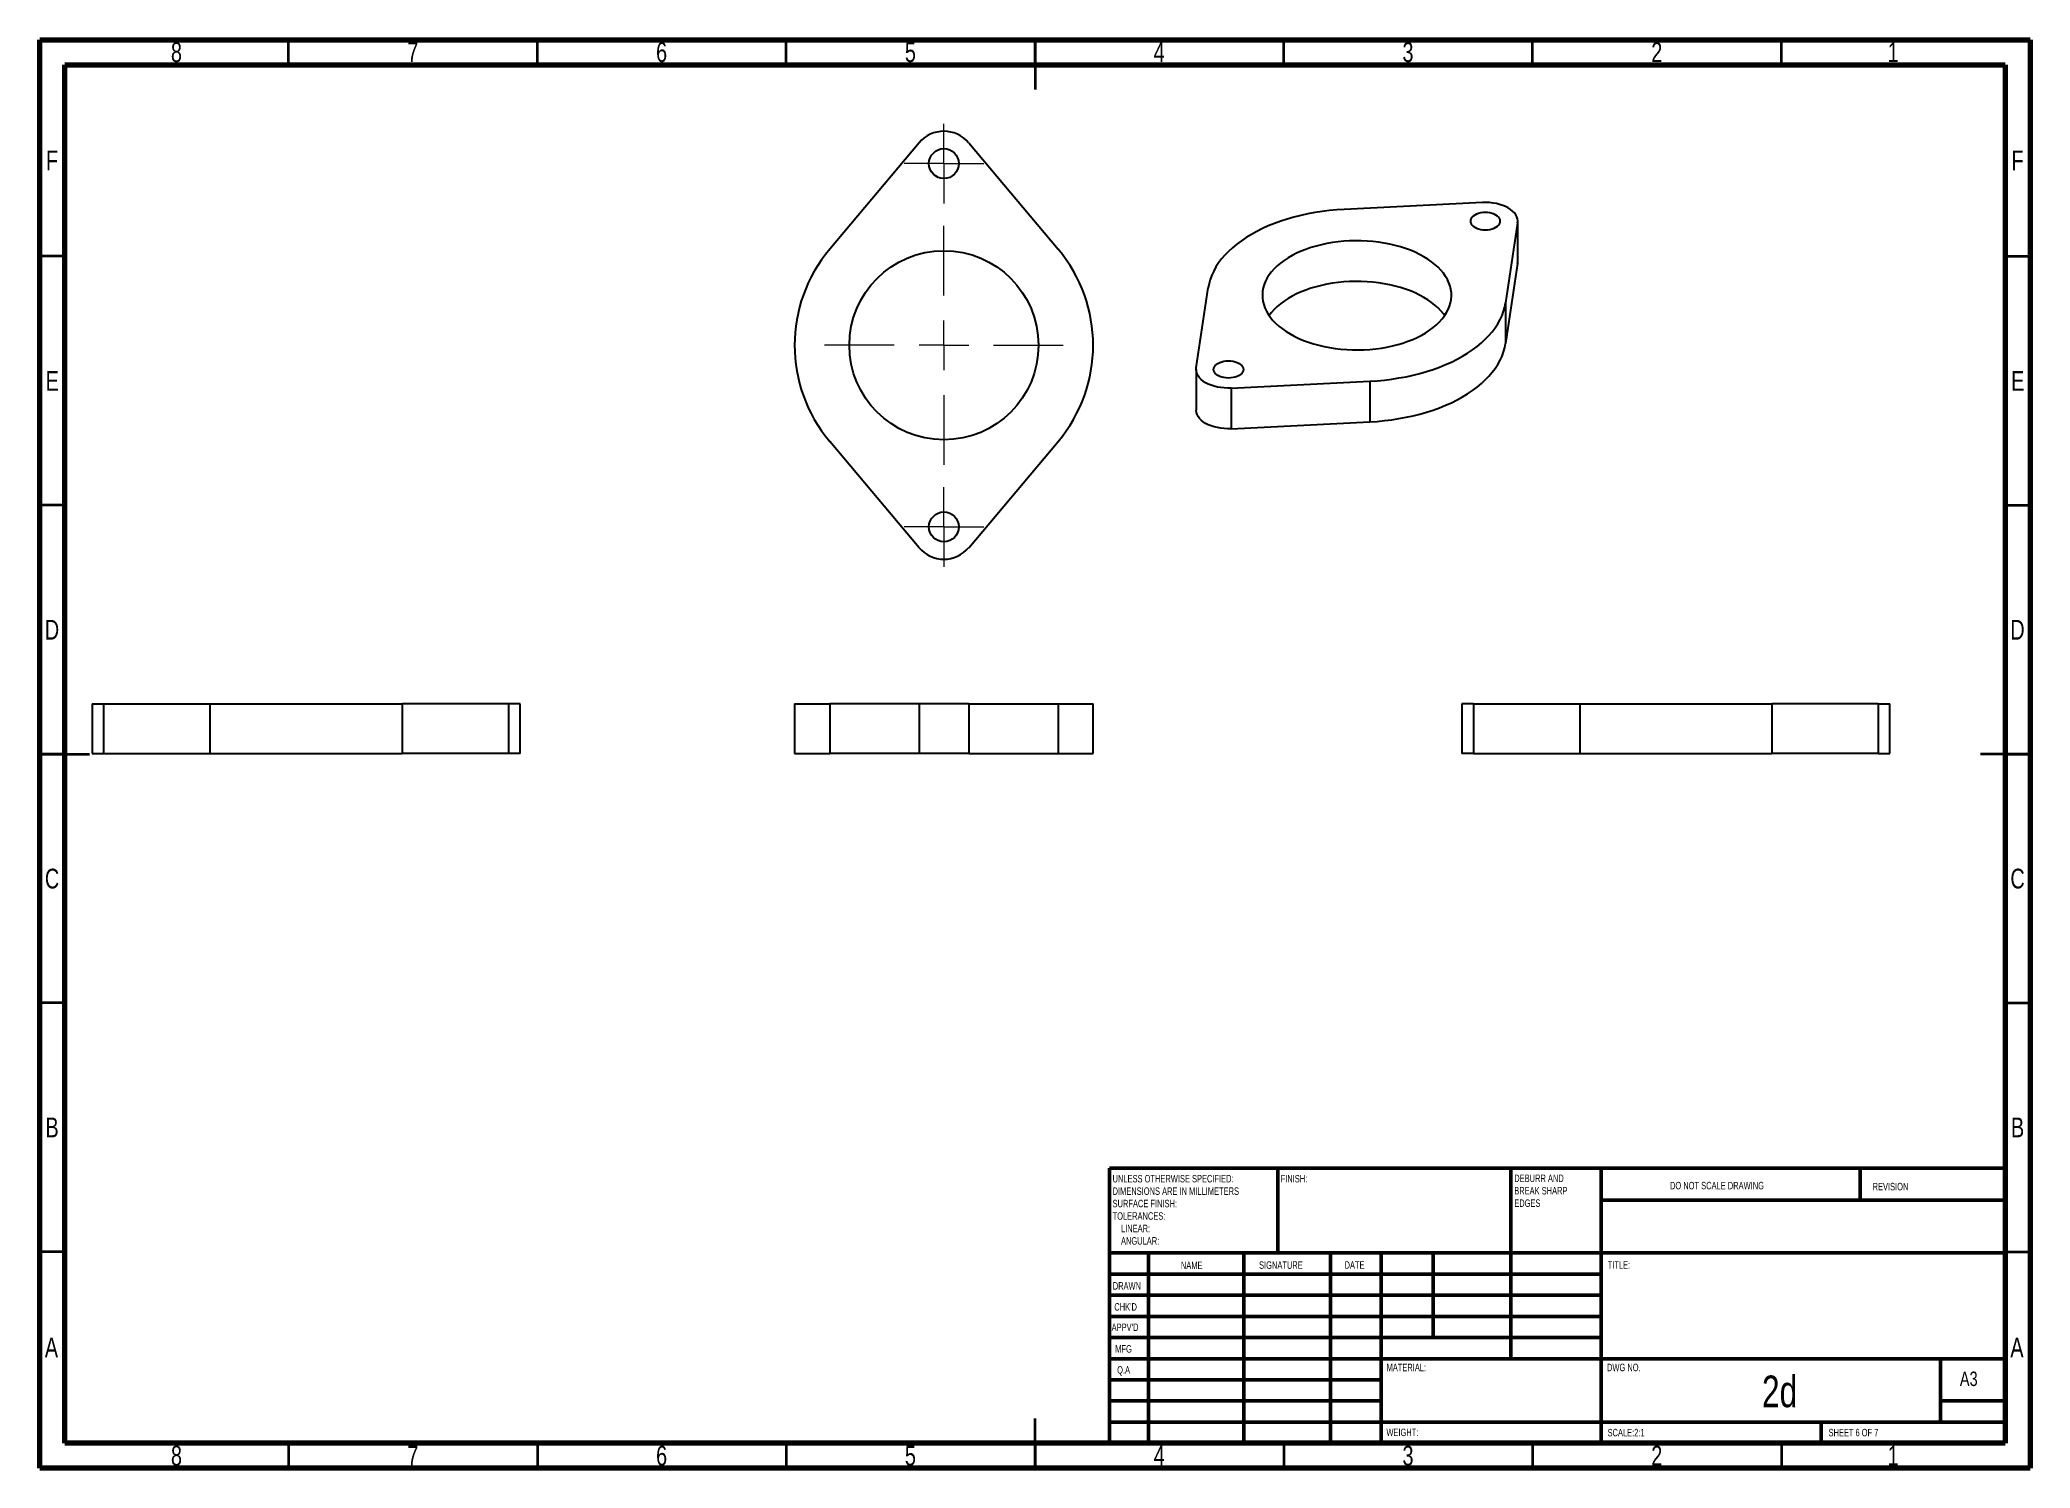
# Paper-space layout 'Sheet6' of a CAD drawing. Header units: millimetres. Extents: x 15 to 415, y 5 to 292.
import ezdxf

# ---------------------------------------------------------------- set-up
doc = ezdxf.new("R2010")
doc.units = ezdxf.units.MM
doc.styles.add('SLDTEXTSTYLE0', font='TXT', dxfattribs={"width": 0.75})
doc.styles.add('SLDTEXTSTYLE1', font='TXT', dxfattribs={"width": 0.686449})
doc.styles.add('SLDTEXTSTYLE2', font='TXT', dxfattribs={"width": 0.6875})

# ---------------------------------------------------------------- blocks, each defined once
blk = doc.blocks.new('SW_NOTE_0_10')
at = {"color": 0, "linetype": 'Continuous', "lineweight": 0, "char_height": 1.5, "attachment_point": 1, "style": 'SLDTEXTSTYLE0'}
for s, insert in [('UNLESS OTHERWISE SPECIFIED:', (0, 1.93)), ('SURFACE FINISH:', (0, -3.07)), ('DIMENSIONS ARE IN MILLIMETERS', (0, -0.57)), ('TOLERANCES:', (0, -5.57)), ('ANGULAR:', (1.69, -10.57)), ('LINEAR:', (1.69, -8.07))]:
    blk.add_mtext(s, dxfattribs=dict(at, insert=insert))
blk = doc.blocks.new('SW_NOTE_0_11')
at = {"color": 0, "linetype": 'Continuous', "lineweight": 0, "char_height": 1.5, "attachment_point": 1, "style": 'SLDTEXTSTYLE0'}
for s, insert in [('DEBURR AND', (0, 1.93)), ('BREAK SHARP', (0, -0.57)), ('EDGES', (0, -3.07))]:
    blk.add_mtext(s, dxfattribs=dict(at, insert=insert))
blk = doc.blocks.new('SW_CENTERMARKSYMBOL_59')
at = {"color": 0, "linetype": 'Continuous', "lineweight": 18}
for p, q in [((0, 10), (0, 24)), ((0, 0), (0, 5)), ((-10, 0), (-24, 0)), ((0, 0), (-5, 0)), ((0, 0), (0, -5)), ((0, 0), (5, 0)), ((10, 0), (24, 0)), ((0, -10), (0, -24))]:
    blk.add_line(p, q, dxfattribs=at)
blk = doc.blocks.new('SW_CENTERMARKSYMBOL_60')
at = {"color": 0, "linetype": 'Continuous', "lineweight": 18}
for p, q in [((0, 5), (0, 8)), ((0, 0), (0, 5)), ((-5, 0), (-8, 0)), ((0, 0), (-5, 0)), ((0, 0), (0, -5)), ((0, 0), (5, 0)), ((5, 0), (8, 0)), ((0, -5), (0, -8))]:
    blk.add_line(p, q, dxfattribs=at)
blk = doc.blocks.new('SW_CENTERMARKSYMBOL_61')
at = {"color": 0, "linetype": 'Continuous', "lineweight": 18}
for p, q in [((0, 5), (0, 8)), ((0, 0), (0, 5)), ((-5, 0), (-8, 0)), ((0, 0), (-5, 0)), ((0, 0), (0, -5)), ((0, 0), (5, 0)), ((5, 0), (8, 0)), ((0, -5), (0, -8))]:
    blk.add_line(p, q, dxfattribs=at)

psp = doc.layouts.new('Sheet6')

# ---------------------------------------------------------------- linework, layer by layer
at = {"color": 7, "linetype": 'Continuous', "lineweight": 70}
for p, q in [((15, 5), (15, 292)), ((15, 292), (415, 292)), ((415, 292), (415, 5)), ((20, 10), (20, 287)), ((20, 287), (410, 287)), ((410, 287), (410, 10)), ((410, 10), (20, 10)), ((415, 5), (15, 5))]:
    psp.add_line(p, q, dxfattribs=at)
at = {"color": 7, "linetype": 'Continuous', "lineweight": 35}
for p, q in [((65, 287), (65, 292)), ((115, 287), (115, 292)), ((165, 287), (165, 292)), ((215, 292), (215, 282)), ((215, 287), (215, 292)), ((265, 287), (265, 292)), ((315, 287), (315, 292)), ((365, 287), (365, 292)), ((20, 248.5), (15, 248.5)), ((410, 248.5), (415, 248.5)), ((20, 198.5), (15, 198.5)), ((410, 198.5), (415, 198.5)), ((15, 148.5), (25, 148.5)), ((20, 148.5), (15, 148.5)), ((415, 148.5), (405, 148.5)), ((410, 148.5), (415, 148.5)), ((20, 98.5), (15, 98.5)), ((410, 98.5), (415, 98.5)), ((20, 48.5), (15, 48.5)), ((410, 48.5), (415, 48.5)), ((215, 5), (215, 15)), ((65, 10), (65, 5)), ((115, 10), (115, 5)), ((165, 10), (165, 5)), ((215, 10), (215, 5)), ((265, 10), (265, 5)), ((315, 10), (315, 5)), ((365, 10), (365, 5))]:
    psp.add_line(p, q, dxfattribs=at)
at = {"color": 7, "linetype": 'Continuous', "lineweight": 25}
for p, q in [((191.72, 271.31), (173.74, 249.94)), ((201.67, 271.31), (219.65, 249.94)), ((304.95, 259.3), (277.12, 257.92)), ((311.98, 255.24), (309.58, 239.18)), ((311.98, 255.24), (311.98, 247.08)), ((312, 247.4), (312, 255.56)), ((311.98, 247.08), (309.58, 231.01)), ((311.98, 247.08), (312, 247.4)), ((247.41, 226.09), (249.8, 242.15)), ((309.58, 239.18), (309.58, 231.01)), ((247.38, 225.76), (247.38, 217.6)), ((254.44, 222.02), (282.27, 223.41)), ((254.44, 222.02), (254.44, 213.86)), ((282.27, 223.41), (282.27, 215.24)), ((254.44, 213.86), (282.27, 215.24)), ((191.72, 189.94), (173.74, 211.31)), ((201.67, 189.94), (219.65, 211.31)), ((25.51, 158.58), (25.51, 148.58)), ((25.51, 158.58), (27.83, 158.58)), ((27.83, 158.58), (27.83, 148.58)), ((27.83, 158.58), (49.2, 158.58)), ((49.2, 158.58), (49.2, 148.58)), ((49.2, 158.58), (87.83, 158.58)), ((87.83, 158.58), (87.83, 148.58)), ((109.2, 158.58), (87.83, 158.58)), ((109.2, 158.58), (109.2, 148.58)), ((111.51, 158.58), (109.2, 158.58)), ((111.51, 148.58), (111.51, 158.58)), ((166.69, 158.58), (166.69, 148.58)), ((166.69, 158.58), (173.74, 158.58)), ((173.74, 158.58), (173.74, 148.58)), ((191.72, 158.58), (173.74, 158.58)), ((191.72, 158.58), (191.72, 148.58)), ((201.67, 158.58), (191.72, 158.58)), ((201.67, 158.58), (201.67, 148.58)), ((201.67, 158.58), (219.65, 158.58)), ((219.65, 158.58), (219.65, 148.58)), ((219.65, 158.58), (226.69, 158.58)), ((226.69, 148.58), (226.69, 158.58)), ((300.78, 158.58), (300.78, 148.58)), ((303.1, 158.58), (300.78, 158.58)), ((303.1, 158.58), (303.1, 148.58)), ((303.1, 158.58), (324.47, 158.58)), ((324.47, 158.58), (324.47, 148.58)), ((324.47, 158.58), (363.1, 158.58)), ((363.1, 158.58), (363.1, 148.58)), ((384.47, 158.58), (363.1, 158.58)), ((384.47, 158.58), (384.47, 148.58)), ((384.47, 158.58), (386.78, 158.58)), ((386.78, 148.58), (386.78, 158.58)), ((25.51, 148.58), (27.83, 148.58)), ((27.83, 148.58), (49.2, 148.58)), ((49.2, 148.58), (87.83, 148.58)), ((109.2, 148.58), (87.83, 148.58)), ((111.51, 148.58), (109.2, 148.58)), ((166.69, 148.58), (173.74, 148.58)), ((191.72, 148.58), (173.74, 148.58)), ((201.67, 148.58), (191.72, 148.58)), ((201.67, 148.58), (219.65, 148.58)), ((219.65, 148.58), (226.69, 148.58)), ((303.1, 148.58), (300.78, 148.58)), ((303.1, 148.58), (324.47, 148.58)), ((324.47, 148.58), (363.1, 148.58)), ((384.47, 148.58), (363.1, 148.58)), ((384.47, 148.58), (386.78, 148.58))]:
    psp.add_line(p, q, dxfattribs=at)
at = {"color": 7, "linetype": 'Continuous', "lineweight": 50}
for p, q in [((230, 65.25), (410, 65.25)), ((230, 65.25), (230, 10)), ((263.8, 48.25), (263.8, 65.25)), ((310.6, 65.25), (310.6, 27)), ((328.8, 65.25), (328.8, 10)), ((380.8, 58.88), (380.8, 65.25)), ((410, 58.88), (328.8, 58.88)), ((410, 48.25), (230, 48.25)), ((237.8, 48.25), (237.8, 10)), ((256.99, 48.25), (256.99, 10)), ((274.4, 48.25), (274.4, 10)), ((284.6, 10), (284.6, 48.25)), ((295, 31.25), (295, 48.25)), ((328.8, 44), (230, 44)), ((328.8, 39.75), (230, 39.75)), ((328.8, 35.5), (230, 35.5)), ((328.8, 31.25), (230, 31.25)), ((284.6, 27), (230, 27)), ((284.6, 27), (410, 27)), ((397, 14.25), (397, 27)), ((284.6, 22.75), (230, 22.75)), ((284.6, 18.5), (230, 18.5)), ((410, 18.5), (397, 18.5)), ((230, 14.25), (410, 14.25)), ((373, 10), (373, 14.25))]:
    psp.add_line(p, q, dxfattribs=at)
at = {"color": 7, "linetype": 'Continuous', "lineweight": 25, "flags": 128}
for points in [[(277.12, 257.92), (275.63, 257.82), (274.15, 257.68), (272.69, 257.5), (271.24, 257.28), (269.81, 257.01), (268.41, 256.71), (267.03, 256.36), (265.69, 255.98), (264.38, 255.56), (263.11, 255.1), (261.89, 254.6), (260.7, 254.07), (259.57, 253.51), (258.48, 252.91), (257.45, 252.28), (256.47, 251.63), (255.55, 250.94), (254.69, 250.23), (253.89, 249.5), (253.16, 248.75), (252.5, 247.97), (251.9, 247.18), (251.37, 246.37), (250.91, 245.54), (250.52, 244.71), (250.21, 243.86), (249.97, 243.01), (249.8, 242.15)], [(303.38, 254.34), (303.74, 254.16), (304.14, 254.02), (304.58, 253.92), (305.03, 253.85), (305.5, 253.83), (305.97, 253.85), (306.43, 253.92), (306.87, 254.02), (307.27, 254.16), (307.62, 254.34), (307.93, 254.54), (308.18, 254.78), (308.36, 255.03), (308.47, 255.29), (308.5, 255.56), (308.47, 255.83), (308.36, 256.1), (308.18, 256.35), (307.93, 256.58), (307.62, 256.79), (307.27, 256.96), (306.87, 257.11), (306.43, 257.21), (305.97, 257.27), (305.5, 257.29), (305.03, 257.27), (304.58, 257.21), (304.14, 257.11), (303.74, 256.96), (303.38, 256.79), (303.08, 256.58), (302.83, 256.35), (302.65, 256.1), (302.54, 255.83), (302.5, 255.56), (302.54, 255.29), (302.65, 255.03), (302.83, 254.78), (303.08, 254.54), (303.38, 254.34)], [(311.98, 255.24), (312, 255.65), (311.95, 256.06), (311.82, 256.46), (311.61, 256.85), (311.33, 257.22), (310.98, 257.58), (310.57, 257.91), (310.1, 258.22), (309.57, 258.49), (309, 258.73), (308.38, 258.93), (307.73, 259.09), (307.05, 259.21), (306.36, 259.28), (305.65, 259.31), (304.95, 259.3)], [(266.26, 232.91), (267.11, 232.44), (268.01, 232.01), (268.96, 231.61), (269.94, 231.25), (270.96, 230.92), (272.02, 230.63), (273.1, 230.38), (274.21, 230.16), (275.34, 229.99), (276.49, 229.85), (277.65, 229.76), (278.82, 229.71), (279.99, 229.7), (281.16, 229.73), (282.32, 229.8), (283.47, 229.91), (284.61, 230.07), (285.73, 230.26), (286.83, 230.5), (287.9, 230.77), (288.94, 231.08), (289.94, 231.43), (290.91, 231.81), (291.83, 232.22), (292.71, 232.67), (293.54, 233.15), (294.31, 233.66), (295.03, 234.19), (295.69, 234.75), (296.29, 235.33), (296.83, 235.93), (297.3, 236.54), (297.71, 237.18), (298.05, 237.82), (298.31, 238.48), (298.51, 239.15), (298.64, 239.82), (298.69, 240.49), (298.67, 241.17), (298.58, 241.84), (298.42, 242.51), (298.19, 243.17), (297.89, 243.83), (297.51, 244.47), (297.07, 245.09), (296.57, 245.7), (296, 246.29), (295.37, 246.86), (294.68, 247.41), (293.93, 247.93), (293.13, 248.42), (292.28, 248.88), (291.38, 249.31), (290.43, 249.71), (289.45, 250.08), (288.42, 250.41), (287.37, 250.7), (286.28, 250.95), (285.17, 251.17), (284.04, 251.34), (282.9, 251.47), (281.74, 251.57), (280.57, 251.62), (279.4, 251.63), (278.23, 251.6), (277.07, 251.53), (275.92, 251.41), (274.78, 251.26), (273.66, 251.06), (272.56, 250.83), (271.49, 250.56), (270.45, 250.25), (269.44, 249.9), (268.48, 249.52), (267.56, 249.1), (266.68, 248.65), (265.85, 248.18), (265.08, 247.67), (264.36, 247.14), (263.7, 246.58), (263.09, 246), (262.56, 245.4), (262.08, 244.78), (261.68, 244.15), (261.34, 243.5), (261.07, 242.84), (260.88, 242.18), (260.75, 241.51), (260.7, 240.83), (260.71, 240.16), (260.8, 239.48), (260.97, 238.81), (261.2, 238.15), (261.5, 237.5), (261.87, 236.86), (262.31, 236.23), (262.82, 235.62), (263.39, 235.03), (264.02, 234.46), (264.71, 233.92), (265.46, 233.4), (266.26, 232.91)], [(297.33, 236.58), (297.07, 236.93), (296.57, 237.54), (296, 238.13), (295.37, 238.7), (294.68, 239.24), (293.93, 239.76), (293.13, 240.25), (292.28, 240.72), (291.38, 241.15), (290.43, 241.55), (289.45, 241.91), (288.42, 242.24), (287.37, 242.53), (286.28, 242.79), (285.17, 243), (284.04, 243.17), (282.9, 243.31), (281.74, 243.4), (280.57, 243.45), (279.4, 243.46), (278.23, 243.43), (277.07, 243.36), (275.92, 243.25), (274.78, 243.09), (273.66, 242.9), (272.56, 242.66), (271.49, 242.39), (270.45, 242.08), (269.44, 241.73), (268.48, 241.35), (267.56, 240.94), (266.68, 240.49), (265.85, 240.01), (265.08, 239.5), (264.36, 238.97), (263.7, 238.41), (263.09, 237.83), (262.56, 237.23), (262.08, 236.62), (262.06, 236.58)], [(282.27, 223.41), (283.76, 223.5), (285.24, 223.64), (286.7, 223.82), (288.15, 224.05), (289.58, 224.31), (290.98, 224.62), (292.35, 224.96), (293.7, 225.35), (295, 225.77), (296.27, 226.23), (297.5, 226.73), (298.68, 227.26), (299.82, 227.82), (300.91, 228.42), (301.94, 229.04), (302.92, 229.7), (303.84, 230.38), (304.7, 231.09), (305.49, 231.82), (306.23, 232.58), (306.89, 233.35), (307.49, 234.15), (308.02, 234.96), (308.48, 235.78), (308.86, 236.62), (309.18, 237.46), (309.42, 238.32), (309.58, 239.18)], [(282.27, 215.24), (283.76, 215.34), (285.24, 215.48), (286.7, 215.66), (288.15, 215.88), (289.58, 216.15), (290.98, 216.45), (292.35, 216.8), (293.7, 217.18), (295, 217.6), (296.27, 218.06), (297.5, 218.56), (298.68, 219.09), (299.82, 219.66), (300.91, 220.25), (301.94, 220.88), (302.92, 221.53), (303.84, 222.22), (304.7, 222.93), (305.49, 223.66), (306.23, 224.41), (306.89, 225.19), (307.49, 225.98), (308.02, 226.79), (308.48, 227.62), (308.86, 228.45), (309.18, 229.3), (309.42, 230.15), (309.58, 231.01)], [(254.44, 222.02), (253.73, 222.01), (253.03, 222.04), (252.33, 222.12), (251.66, 222.24), (251.01, 222.4), (250.39, 222.6), (249.81, 222.84), (249.29, 223.11), (248.82, 223.41), (248.4, 223.75), (248.06, 224.1), (247.78, 224.48), (247.57, 224.87), (247.44, 225.27), (247.39, 225.68), (247.41, 226.09)], [(251.76, 224.54), (251.46, 224.75), (251.21, 224.98), (251.03, 225.23), (250.92, 225.49), (250.88, 225.76), (250.92, 226.03), (251.03, 226.3), (251.21, 226.55), (251.46, 226.78), (251.76, 226.99), (252.12, 227.16), (252.52, 227.31), (252.96, 227.41), (253.42, 227.47), (253.88, 227.5), (254.35, 227.47), (254.81, 227.41), (255.25, 227.31), (255.65, 227.16), (256.01, 226.99), (256.31, 226.78), (256.56, 226.55), (256.74, 226.3), (256.85, 226.03), (256.88, 225.76), (256.85, 225.49), (256.74, 225.23), (256.56, 224.98), (256.31, 224.75), (256.01, 224.54), (255.65, 224.36), (255.25, 224.22), (254.81, 224.12), (254.35, 224.05), (253.88, 224.03), (253.42, 224.05), (252.96, 224.12), (252.52, 224.22), (252.12, 224.36), (251.76, 224.54)], [(254.44, 213.86), (253.73, 213.85), (253.03, 213.88), (252.33, 213.95), (251.66, 214.07), (251.01, 214.23), (250.39, 214.43), (249.81, 214.67), (249.29, 214.94), (248.82, 215.25), (248.4, 215.58), (248.06, 215.94), (247.78, 216.31), (247.57, 216.7), (247.44, 217.1), (247.39, 217.51), (247.38, 217.6)]]:
    psp.add_lwpolyline(points, dxfattribs=at)
at = {"color": 7, "linetype": 'Continuous', "lineweight": 25}
for centre, radius in [((196.69, 267.13), 3), ((196.69, 230.63), 19), ((196.69, 194.13), 3)]:
    psp.add_circle(centre, radius, dxfattribs=at)
for centre, radius, start, end in [((196.69, 267.13), 6.5, 40.0784, 139.9216), ((196.69, 230.63), 30, 139.9216, 220.0784), ((196.69, 230.63), 30, 319.9216, 40.0784), ((196.69, 194.13), 6.5, 220.0784, 319.9216)]:
    psp.add_arc(centre, radius, start, end, dxfattribs=at)

# ---------------------------------------------------------------- block references
at = {"color": 7, "linetype": 'Continuous', "lineweight": 0}
for name, p in [('SW_CENTERMARKSYMBOL_61', (196.69, 267.13)), ('SW_CENTERMARKSYMBOL_59', (196.69, 230.63)), ('SW_CENTERMARKSYMBOL_60', (196.69, 194.13)), ('SW_NOTE_0_11', (311.31, 62.07)), ('SW_NOTE_0_10', (230.59, 61.99))]:
    psp.add_blockref(name, p, dxfattribs=at)

# ---------------------------------------------------------------- texts
for s, insert, char_height, attachment_point, style in [('8', (42.46, 291.5), 3.97, 2, 'SLDTEXTSTYLE0'), ('7', (89.96, 291.5), 3.97, 2, 'SLDTEXTSTYLE0'), ('6', (139.96, 291.5), 3.97, 2, 'SLDTEXTSTYLE0'), ('5', (189.96, 291.5), 3.97, 2, 'SLDTEXTSTYLE0'), ('4', (239.96, 291.5), 3.97, 2, 'SLDTEXTSTYLE0'), ('3', (289.96, 291.5), 3.97, 2, 'SLDTEXTSTYLE0'), ('2', (339.96, 291.5), 3.97, 2, 'SLDTEXTSTYLE0'), ('1', (387.46, 291.5), 3.97, 2, 'SLDTEXTSTYLE0'), ('F', (17.46, 269.75), 3.97, 2, 'SLDTEXTSTYLE0'), ('F', (412.46, 269.75), 3.97, 2, 'SLDTEXTSTYLE0'), ('E', (17.51, 225.45), 3.97, 2, 'SLDTEXTSTYLE0'), ('E', (412.51, 225.45), 3.97, 2, 'SLDTEXTSTYLE0'), ('D', (17.45, 175.45), 3.97, 2, 'SLDTEXTSTYLE0'), ('D', (412.45, 175.45), 3.97, 2, 'SLDTEXTSTYLE0'), ('C', (17.46, 125.45), 3.97, 2, 'SLDTEXTSTYLE0'), ('C', (412.46, 125.45), 3.97, 2, 'SLDTEXTSTYLE0'), ('B', (17.47, 75.45), 3.97, 2, 'SLDTEXTSTYLE0'), ('B', (412.47, 75.45), 3.97, 2, 'SLDTEXTSTYLE0'), ('FINISH:', (264.37, 63.92), 1.5, 1, 'SLDTEXTSTYLE0'), ('DO NOT SCALE DRAWING', (342.61, 62.53), 1.5, 1, 'SLDTEXTSTYLE0'), ('REVISION', (383.33, 62.33), 1.5, 1, 'SLDTEXTSTYLE0'), ('NAME', (244.32, 46.5), 1.5, 1, 'SLDTEXTSTYLE0'), ('SIGNATURE', (260.03, 46.56), 1.5, 1, 'SLDTEXTSTYLE0'), ('DATE', (277.21, 46.58), 1.5, 1, 'SLDTEXTSTYLE0'), ('TITLE:', (330.09, 46.58), 1.5, 1, 'SLDTEXTSTYLE0'), ('DRAWN', (230.64, 42.38), 1.5, 1, 'SLDTEXTSTYLE1'), ("CHK'D", (230.94, 38.16), 1.5, 1, 'SLDTEXTSTYLE0'), ("APPV'D", (230.4, 34.07), 1.5, 1, 'SLDTEXTSTYLE0'), ('A', (17.34, 31.25), 3.97, 2, 'SLDTEXTSTYLE0'), ('MFG', (231.12, 29.72), 1.5, 1, 'SLDTEXTSTYLE0'), ('A', (412.34, 31.25), 3.97, 2, 'SLDTEXTSTYLE0'), ('Q.A', (231.51, 25.5), 1.5, 1, 'SLDTEXTSTYLE0'), ('MATERIAL:', (285.65, 25.99), 1.5, 1, 'SLDTEXTSTYLE0'), ('DWG NO.', (329.95, 25.99), 1.5, 1, 'SLDTEXTSTYLE0'), ('A3', (400.87, 24.41), 2.91, 1, 'SLDTEXTSTYLE0'), ('2d', (364.64, 23.61), 6.35, 2, 'SLDTEXTSTYLE0'), ('WEIGHT:', (285.62, 12.95), 1.499, 1, 'SLDTEXTSTYLE0'), ('SCALE:2:1', (330.07, 12.9), 1.5, 1, 'SLDTEXTSTYLE0'), ('SHEET 6 OF 7', (374.48, 12.9), 1.5, 1, 'SLDTEXTSTYLE2'), ('8', (42.46, 9.5), 3.97, 2, 'SLDTEXTSTYLE0'), ('7', (89.96, 9.5), 3.97, 2, 'SLDTEXTSTYLE0'), ('6', (139.96, 9.5), 3.97, 2, 'SLDTEXTSTYLE0'), ('5', (189.96, 9.5), 3.97, 2, 'SLDTEXTSTYLE0'), ('4', (239.96, 9.5), 3.97, 2, 'SLDTEXTSTYLE0'), ('3', (289.96, 9.5), 3.97, 2, 'SLDTEXTSTYLE0'), ('2', (339.96, 9.5), 3.97, 2, 'SLDTEXTSTYLE0'), ('1', (387.46, 9.5), 3.97, 2, 'SLDTEXTSTYLE0')]:
    psp.add_mtext(s, dxfattribs=dict(at, insert=insert, char_height=char_height, attachment_point=attachment_point, style=style))

doc.saveas('drawing.dxf')
